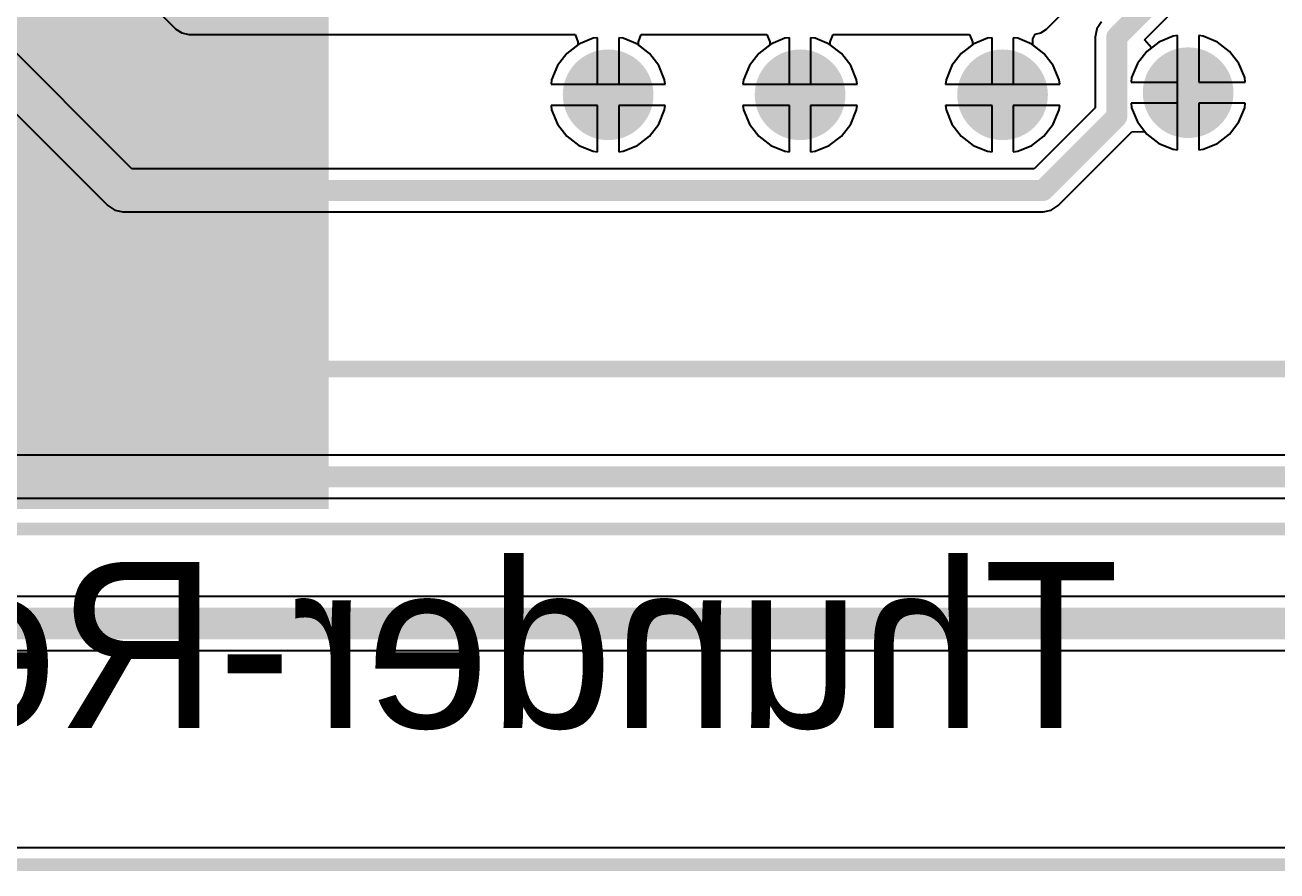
# Model space of a CAD drawing. Header units: millimetres. Extents: x -0.78 to 0.93, y -0.37 to 1.4.
# Drawn here: x -0.244 to 0.35, y -0.368 to 0.033 of the extents above; entities that cross this region are included whole.
import ezdxf

# ---------------------------------------------------------------- set-up
doc = ezdxf.new("R2010")
doc.units = ezdxf.units.MM
doc.header["$MEASUREMENT"] = 0
for name, color, linetype in [('BottomLayer', 5, 'Continuous'), ('BottomOverlay', 54, 'Continuous'), ('BottomSolder', 6, 'Continuous'), ('TopLayer', 1, 'Continuous'), ('TopOverlay', 2, 'Continuous'), ('TopSolder', 216, 'Continuous'), ('ViaHoleLayer', 16, 'Continuous')]:
    doc.layers.add(name, color=color, linetype=linetype)

# ---------------------------------------------------------------- blocks, each defined once
blk = doc.blocks.new('1_69_OLED_38')
at = {"layer": 'BottomOverlay', "const_width": 0.00787}
blk.add_lwpolyline([(-0.43012, -0.17915), (0.43012, -0.17915)], dxfattribs=at)
at = {"layer": 'TopOverlay', "const_width": 0.006}
for points in [[(-0.66749, -0.25502), (0.65456, -0.25502)], [(-0.77418, -0.41423), (0.76125, -0.41423)]]:
    blk.add_lwpolyline(points, dxfattribs=at)

msp = doc.modelspace()

# ---------------------------------------------------------------- hatches: boundary and pattern name
at = {"layer": 'BottomLayer'}
h = msp.add_hatch(color=5, dxfattribs=at)
edge = h.paths.add_edge_path()
edge.add_arc((0.30748, 0.00106), 0.0175, 0, 360)
h = msp.add_hatch(color=5, dxfattribs=at)
edge = h.paths.add_edge_path()
edge.add_arc((0.03248, 0.00006), 0.0175, 0, 360)
h = msp.add_hatch(color=5, dxfattribs=at)
edge = h.paths.add_edge_path()
edge.add_arc((0.12348, 0.00006), 0.0175, 0, 360)
h = msp.add_hatch(color=5, dxfattribs=at)
edge = h.paths.add_edge_path()
edge.add_arc((0.21948, 0.00006), 0.0175, 0, 360)
at = {"layer": 'BottomSolder'}
h = msp.add_hatch(color=6, dxfattribs=at)
edge = h.paths.add_edge_path()
edge.add_arc((0.03248, 0.00006), 0.0215, 0, 360)
h = msp.add_hatch(color=6, dxfattribs=at)
edge = h.paths.add_edge_path()
edge.add_arc((0.12348, 0.00006), 0.0215, 0, 360)
h = msp.add_hatch(color=6, dxfattribs=at)
edge = h.paths.add_edge_path()
edge.add_arc((0.21948, 0.00006), 0.0215, 0, 360)
h = msp.add_hatch(color=6, dxfattribs=at)
edge = h.paths.add_edge_path()
edge.add_arc((0.30748, 0.00106), 0.0215, 0, 360)
at = {"layer": 'TopLayer'}
h = msp.add_hatch(color=1, dxfattribs=at)
edge = h.paths.add_edge_path()
edge.add_arc((0.30748, 0.00106), 0.0175, 0, 360)
h = msp.add_hatch(color=1, dxfattribs=at)
edge = h.paths.add_edge_path()
edge.add_arc((0.03248, 0.00006), 0.0175, 0, 360)
h = msp.add_hatch(color=1, dxfattribs=at)
edge = h.paths.add_edge_path()
edge.add_arc((0.12348, 0.00006), 0.0175, 0, 360)
h = msp.add_hatch(color=1, dxfattribs=at)
edge = h.paths.add_edge_path()
edge.add_arc((0.21948, 0.00006), 0.0175, 0, 360)
at = {"layer": 'TopSolder'}
h = msp.add_hatch(color=216, dxfattribs=at)
edge = h.paths.add_edge_path()
edge.add_arc((0.03248, 0.00006), 0.0215, 0, 360)
h = msp.add_hatch(color=216, dxfattribs=at)
edge = h.paths.add_edge_path()
edge.add_arc((0.12348, 0.00006), 0.0215, 0, 360)
h = msp.add_hatch(color=216, dxfattribs=at)
edge = h.paths.add_edge_path()
edge.add_arc((0.21948, 0.00006), 0.0215, 0, 360)
h = msp.add_hatch(color=216, dxfattribs=at)
edge = h.paths.add_edge_path()
edge.add_arc((0.30748, 0.00106), 0.0215, 0, 360)
at = {"layer": 'ViaHoleLayer'}
h = msp.add_hatch(color=16, dxfattribs=at)
edge = h.paths.add_edge_path()
edge.add_arc((0.03248, 0.00006), 0.01, 0, 360)
h = msp.add_hatch(color=16, dxfattribs=at)
edge = h.paths.add_edge_path()
edge.add_arc((0.12348, 0.00006), 0.01, 0, 360)
h = msp.add_hatch(color=16, dxfattribs=at)
edge = h.paths.add_edge_path()
edge.add_arc((0.21948, 0.00006), 0.01, 0, 360)
h = msp.add_hatch(color=16, dxfattribs=at)
edge = h.paths.add_edge_path()
edge.add_arc((0.30748, 0.00106), 0.01, 0, 360)

# ---------------------------------------------------------------- linework, layer by layer
at = {"layer": 'BottomLayer'}
for p, q in [((-0.20298, 0.06179), (-0.17247, 0.03127)), ((-0.19333, -0.03508), (-0.28653, 0.05811)), ((-0.30625, 0.049), (-0.20477, -0.05249)), ((0.24038, 0.03127), (0.26203, 0.05293)), ((0.28678, 0.02614), (0.30249, 0.04185)), ((-0.17247, 0.03127), (-0.16966, 0.02939)), ((0.23757, 0.02939), (0.24038, 0.03127)), ((0.2642, 0.0313), (0.26343, 0.0274)), ((0.26641, 0.03461), (0.2642, 0.0313)), ((-0.16966, 0.02939), (-0.16634, 0.02874)), ((-0.16634, 0.02874), (0.01678, 0.02874)), ((0.01678, 0.02874), (0.01815, 0.02525)), ((0.01815, 0.02525), (0.01816, 0.02374)), ((0.0468, 0.02374), (0.04681, 0.02525)), ((0.04681, 0.02525), (0.04818, 0.02874)), ((0.04818, 0.02874), (0.10778, 0.02874)), ((0.10778, 0.02874), (0.10915, 0.02525)), ((0.10915, 0.02525), (0.10916, 0.02374)), ((0.1378, 0.02374), (0.13781, 0.02525)), ((0.13781, 0.02525), (0.13918, 0.02874)), ((0.13918, 0.02874), (0.20378, 0.02874)), ((0.20378, 0.02874), (0.20515, 0.02525)), ((0.20515, 0.02525), (0.20516, 0.02374)), ((0.2338, 0.02374), (0.23381, 0.02647)), ((0.23381, 0.02647), (0.23384, 0.02663)), ((0.23384, 0.02663), (0.23488, 0.02886)), ((0.23488, 0.02886), (0.23757, 0.02939)), ((0.26343, 0.0274), (0.26343, -0.00613)), ((0.29009, 0.02237), (0.28678, 0.02614)), ((0.29361, 0.02508), (0.29009, 0.02237)), ((0.3003, 0.02785), (0.29361, 0.02508)), ((0.30248, 0.02814), (0.3003, 0.02785)), ((0.30248, 0.00106), (0.30248, 0.02814)), ((0.31466, 0.02785), (0.31248, 0.02814)), ((0.31248, 0.02814), (0.31248, 0.00606)), ((0.32135, 0.02508), (0.31466, 0.02785)), ((0.32709, 0.02067), (0.32135, 0.02508)), ((0.01287, 0.01967), (0.00846, 0.01393)), ((0.01816, 0.02374), (0.01287, 0.01967)), ((0.05209, 0.01967), (0.0468, 0.02374)), ((0.0565, 0.01393), (0.05209, 0.01967)), ((0.10387, 0.01967), (0.09946, 0.01393)), ((0.10916, 0.02374), (0.10387, 0.01967)), ((0.14309, 0.01967), (0.1378, 0.02374)), ((0.1475, 0.01393), (0.14309, 0.01967)), ((0.19987, 0.01967), (0.19546, 0.01393)), ((0.20516, 0.02374), (0.19987, 0.01967)), ((0.23909, 0.01967), (0.2338, 0.02374)), ((0.2435, 0.01393), (0.23909, 0.01967)), ((0.3315, 0.01493), (0.32709, 0.02067)), ((0.00846, 0.01393), (0.00569, 0.00724)), ((0.05927, 0.00724), (0.0565, 0.01393)), ((0.09946, 0.01393), (0.09669, 0.00724)), ((0.15027, 0.00724), (0.1475, 0.01393)), ((0.19546, 0.01393), (0.19269, 0.00724)), ((0.24627, 0.00724), (0.2435, 0.01393)), ((0.33427, 0.00824), (0.3315, 0.01493)), ((0.00569, 0.00724), (0.0054, 0.00506)), ((0.05956, 0.00506), (0.05927, 0.00724)), ((0.09669, 0.00724), (0.0964, 0.00506)), ((0.15056, 0.00506), (0.15027, 0.00724)), ((0.19269, 0.00724), (0.1924, 0.00506)), ((0.24656, 0.00506), (0.24627, 0.00724)), ((0.31248, 0.00606), (0.33456, 0.00606)), ((0.33456, 0.00606), (0.33427, 0.00824)), ((0.0054, 0.00506), (0.05956, 0.00506)), ((0.0964, 0.00506), (0.15056, 0.00506)), ((0.1924, 0.00506), (0.24656, 0.00506)), ((0.30248, -0.02602), (0.30248, 0.00106)), ((0.02748, -0.00494), (0.0054, -0.00494)), ((0.0054, -0.00494), (0.00569, -0.00712)), ((0.02748, -0.02702), (0.02748, -0.00494)), ((0.05956, -0.00494), (0.03748, -0.00494)), ((0.03748, -0.00494), (0.03748, -0.02702)), ((0.05927, -0.00712), (0.05956, -0.00494)), ((0.11848, -0.00494), (0.0964, -0.00494)), ((0.0964, -0.00494), (0.09669, -0.00712)), ((0.11848, -0.02702), (0.11848, -0.00494)), ((0.15056, -0.00494), (0.12848, -0.00494)), ((0.12848, -0.00494), (0.12848, -0.02702)), ((0.15027, -0.00712), (0.15056, -0.00494)), ((0.21448, -0.00494), (0.1924, -0.00494)), ((0.1924, -0.00494), (0.19269, -0.00712)), ((0.21448, -0.02702), (0.21448, -0.00494)), ((0.24656, -0.00494), (0.22448, -0.00494)), ((0.22448, -0.00494), (0.22448, -0.02702)), ((0.24627, -0.00712), (0.24656, -0.00494)), ((0.33456, -0.00394), (0.31248, -0.00394)), ((0.31248, -0.00394), (0.31248, -0.02602)), ((0.33427, -0.00612), (0.33456, -0.00394)), ((0.00569, -0.00712), (0.00846, -0.01381)), ((0.0565, -0.01381), (0.05927, -0.00712)), ((0.09669, -0.00712), (0.09946, -0.01381)), ((0.1475, -0.01381), (0.15027, -0.00712)), ((0.19269, -0.00712), (0.19546, -0.01381)), ((0.26343, -0.00613), (0.23447, -0.03508)), ((0.2435, -0.01381), (0.24627, -0.00712)), ((0.3315, -0.01281), (0.33427, -0.00612)), ((0.00846, -0.01381), (0.01287, -0.01955)), ((0.05209, -0.01955), (0.0565, -0.01381)), ((0.09946, -0.01381), (0.10387, -0.01955)), ((0.14309, -0.01955), (0.1475, -0.01381)), ((0.19546, -0.01381), (0.19987, -0.01955)), ((0.23909, -0.01955), (0.2435, -0.01381)), ((0.24591, -0.05249), (0.28083, -0.01756)), ((0.28083, -0.01756), (0.28697, -0.01738)), ((0.28697, -0.01738), (0.28787, -0.01855)), ((0.32709, -0.01855), (0.3315, -0.01281)), ((0.01287, -0.01955), (0.01861, -0.02396)), ((0.04635, -0.02396), (0.05209, -0.01955)), ((0.10387, -0.01955), (0.10961, -0.02396)), ((0.13735, -0.02396), (0.14309, -0.01955)), ((0.19987, -0.01955), (0.20561, -0.02396)), ((0.23335, -0.02396), (0.23909, -0.01955)), ((0.28787, -0.01855), (0.29361, -0.02296)), ((0.29361, -0.02296), (0.3003, -0.02573)), ((0.31466, -0.02573), (0.32135, -0.02296)), ((0.32135, -0.02296), (0.32709, -0.01855)), ((0.01861, -0.02396), (0.0253, -0.02673)), ((0.0253, -0.02673), (0.02748, -0.02702)), ((0.03748, -0.02702), (0.03966, -0.02673)), ((0.03966, -0.02673), (0.04635, -0.02396)), ((0.10961, -0.02396), (0.1163, -0.02673)), ((0.1163, -0.02673), (0.11848, -0.02702)), ((0.12848, -0.02702), (0.13066, -0.02673)), ((0.13066, -0.02673), (0.13735, -0.02396)), ((0.20561, -0.02396), (0.2123, -0.02673)), ((0.2123, -0.02673), (0.21448, -0.02702)), ((0.22448, -0.02702), (0.22666, -0.02673)), ((0.22666, -0.02673), (0.23335, -0.02396)), ((0.3003, -0.02573), (0.30248, -0.02602)), ((0.31248, -0.02602), (0.31466, -0.02573)), ((0.23447, -0.03508), (-0.19333, -0.03508)), ((-0.20477, -0.05249), (-0.20146, -0.0547)), ((0.2426, -0.0547), (0.24591, -0.05249)), ((-0.20146, -0.0547), (-0.19756, -0.05547)), ((-0.19756, -0.05547), (0.2387, -0.05547)), ((0.2387, -0.05547), (0.2426, -0.0547)), ((0.48805, -0.2379), (-0.54403, -0.2379)), ((-0.54403, -0.26339), (0.47924, -0.26339)), ((0.75365, -0.357), (-0.76547, -0.357))]:
    msp.add_line(p, q, dxfattribs=at)
for points, const_width in [([(-0.30203, 0.05919), (-0.19756, -0.04528)], 0.01), ([(0.27362, 0.0274), (0.29528, 0.04906)], 0.01), ([(0.27362, -0.01035), (0.27362, 0.0274)], 0.01), ([(0.2387, -0.04528), (0.27362, -0.01035)], 0.01), ([(-0.19756, -0.04528), (0.2387, -0.04528)], 0.01), ([(-0.57265, -0.25065), (0.64699, -0.25065)], 0.015)]:
    msp.add_lwpolyline(points, dxfattribs=dict(at, const_width=const_width))
at = {"layer": 'BottomLayer', "const_width": 0.005}
for points in [[(0.27112, 0.0274, 1), (0.27612, 0.0274, 1)], [(0.27112, 0.0274, 1), (0.27612, 0.0274, 1)], [(0.27112, -0.01035, 1), (0.27612, -0.01035, 1)], [(0.27112, -0.01035, 1), (0.27612, -0.01035, 1)], [(-0.20006, -0.04528, 1), (-0.19506, -0.04528, 1)], [(-0.20006, -0.04528, 1), (-0.19506, -0.04528, 1)], [(0.2362, -0.04528, 1), (0.2412, -0.04528, 1)], [(0.2362, -0.04528, 1), (0.2412, -0.04528, 1)]]:
    msp.add_lwpolyline(points, format="xyb", close=True, dxfattribs=at)
at = {"layer": 'TopLayer'}
for p, q in [((0.01861, 0.02408), (0.01287, 0.01967)), ((0.0253, 0.02685), (0.01861, 0.02408)), ((0.02748, 0.02714), (0.0253, 0.02685)), ((0.02748, 0.00506), (0.02748, 0.02714)), ((0.03966, 0.02685), (0.03748, 0.02714)), ((0.03748, 0.02714), (0.03748, 0.00506)), ((0.04635, 0.02408), (0.03966, 0.02685)), ((0.05209, 0.01967), (0.04635, 0.02408)), ((0.10961, 0.02408), (0.10387, 0.01967)), ((0.1163, 0.02685), (0.10961, 0.02408)), ((0.11848, 0.02714), (0.1163, 0.02685)), ((0.11848, 0.00506), (0.11848, 0.02714)), ((0.13066, 0.02685), (0.12848, 0.02714)), ((0.12848, 0.02714), (0.12848, 0.00506)), ((0.13735, 0.02408), (0.13066, 0.02685)), ((0.14309, 0.01967), (0.13735, 0.02408)), ((0.20561, 0.02408), (0.19987, 0.01967)), ((0.2123, 0.02685), (0.20561, 0.02408)), ((0.21448, 0.02714), (0.2123, 0.02685)), ((0.21448, 0.00506), (0.21448, 0.02714)), ((0.22666, 0.02685), (0.22448, 0.02714)), ((0.22448, 0.02714), (0.22448, 0.00506)), ((0.23335, 0.02408), (0.22666, 0.02685)), ((0.23909, 0.01967), (0.23335, 0.02408)), ((0.29361, 0.02508), (0.28787, 0.02067)), ((0.3003, 0.02785), (0.29361, 0.02508)), ((0.30248, 0.02814), (0.3003, 0.02785)), ((0.30248, 0.00606), (0.30248, 0.02814)), ((0.31466, 0.02785), (0.31248, 0.02814)), ((0.31248, 0.02814), (0.31248, 0.00606)), ((0.32135, 0.02508), (0.31466, 0.02785)), ((0.32709, 0.02067), (0.32135, 0.02508)), ((0.01287, 0.01967), (0.00846, 0.01393)), ((0.0565, 0.01393), (0.05209, 0.01967)), ((0.10387, 0.01967), (0.09946, 0.01393)), ((0.1475, 0.01393), (0.14309, 0.01967)), ((0.19987, 0.01967), (0.19546, 0.01393)), ((0.2435, 0.01393), (0.23909, 0.01967)), ((0.28787, 0.02067), (0.28346, 0.01493)), ((0.3315, 0.01493), (0.32709, 0.02067)), ((0.00846, 0.01393), (0.00569, 0.00724)), ((0.05927, 0.00724), (0.0565, 0.01393)), ((0.09946, 0.01393), (0.09669, 0.00724)), ((0.15027, 0.00724), (0.1475, 0.01393)), ((0.19546, 0.01393), (0.19269, 0.00724)), ((0.24627, 0.00724), (0.2435, 0.01393)), ((0.28346, 0.01493), (0.28069, 0.00824)), ((0.33427, 0.00824), (0.3315, 0.01493)), ((0.00569, 0.00724), (0.0054, 0.00506)), ((0.05956, 0.00506), (0.05927, 0.00724)), ((0.09669, 0.00724), (0.0964, 0.00506)), ((0.15056, 0.00506), (0.15027, 0.00724)), ((0.19269, 0.00724), (0.1924, 0.00506)), ((0.24656, 0.00506), (0.24627, 0.00724)), ((0.28069, 0.00824), (0.2804, 0.00606)), ((0.2804, 0.00606), (0.30248, 0.00606)), ((0.31248, 0.00606), (0.33456, 0.00606)), ((0.33456, 0.00606), (0.33427, 0.00824)), ((0.0054, 0.00506), (0.02748, 0.00506)), ((0.03748, 0.00506), (0.05956, 0.00506)), ((0.0964, 0.00506), (0.11848, 0.00506)), ((0.12848, 0.00506), (0.15056, 0.00506)), ((0.1924, 0.00506), (0.21448, 0.00506)), ((0.22448, 0.00506), (0.24656, 0.00506)), ((0.02748, -0.00494), (0.0054, -0.00494)), ((0.0054, -0.00494), (0.00569, -0.00712)), ((0.02748, -0.02702), (0.02748, -0.00494)), ((0.05956, -0.00494), (0.03748, -0.00494)), ((0.03748, -0.00494), (0.03748, -0.02702)), ((0.05927, -0.00712), (0.05956, -0.00494)), ((0.11848, -0.00494), (0.0964, -0.00494)), ((0.0964, -0.00494), (0.09669, -0.00712)), ((0.11848, -0.02702), (0.11848, -0.00494)), ((0.15056, -0.00494), (0.12848, -0.00494)), ((0.12848, -0.00494), (0.12848, -0.02702)), ((0.15027, -0.00712), (0.15056, -0.00494)), ((0.21448, -0.00494), (0.1924, -0.00494)), ((0.1924, -0.00494), (0.19269, -0.00712)), ((0.21448, -0.02702), (0.21448, -0.00494)), ((0.24656, -0.00494), (0.22448, -0.00494)), ((0.22448, -0.00494), (0.22448, -0.02702)), ((0.24627, -0.00712), (0.24656, -0.00494)), ((0.30248, -0.00394), (0.2804, -0.00394)), ((0.2804, -0.00394), (0.28069, -0.00612)), ((0.30248, -0.02602), (0.30248, -0.00394)), ((0.33456, -0.00394), (0.31248, -0.00394)), ((0.31248, -0.00394), (0.31248, -0.02602)), ((0.33427, -0.00612), (0.33456, -0.00394)), ((0.00569, -0.00712), (0.00846, -0.01381)), ((0.0565, -0.01381), (0.05927, -0.00712)), ((0.09669, -0.00712), (0.09946, -0.01381)), ((0.1475, -0.01381), (0.15027, -0.00712)), ((0.19269, -0.00712), (0.19546, -0.01381)), ((0.2435, -0.01381), (0.24627, -0.00712)), ((0.28069, -0.00612), (0.28346, -0.01281)), ((0.3315, -0.01281), (0.33427, -0.00612)), ((0.00846, -0.01381), (0.01287, -0.01955)), ((0.05209, -0.01955), (0.0565, -0.01381)), ((0.09946, -0.01381), (0.10387, -0.01955)), ((0.14309, -0.01955), (0.1475, -0.01381)), ((0.19546, -0.01381), (0.19987, -0.01955)), ((0.23909, -0.01955), (0.2435, -0.01381)), ((0.28346, -0.01281), (0.28787, -0.01855)), ((0.32709, -0.01855), (0.3315, -0.01281)), ((0.01287, -0.01955), (0.01861, -0.02396)), ((0.04635, -0.02396), (0.05209, -0.01955)), ((0.10387, -0.01955), (0.10961, -0.02396)), ((0.13735, -0.02396), (0.14309, -0.01955)), ((0.19987, -0.01955), (0.20561, -0.02396)), ((0.23335, -0.02396), (0.23909, -0.01955)), ((0.28787, -0.01855), (0.29361, -0.02296)), ((0.29361, -0.02296), (0.3003, -0.02573)), ((0.31466, -0.02573), (0.32135, -0.02296)), ((0.32135, -0.02296), (0.32709, -0.01855)), ((0.01861, -0.02396), (0.0253, -0.02673)), ((0.0253, -0.02673), (0.02748, -0.02702)), ((0.03748, -0.02702), (0.03966, -0.02673)), ((0.03966, -0.02673), (0.04635, -0.02396)), ((0.10961, -0.02396), (0.1163, -0.02673)), ((0.1163, -0.02673), (0.11848, -0.02702)), ((0.12848, -0.02702), (0.13066, -0.02673)), ((0.13066, -0.02673), (0.13735, -0.02396)), ((0.20561, -0.02396), (0.2123, -0.02673)), ((0.2123, -0.02673), (0.21448, -0.02702)), ((0.22448, -0.02702), (0.22666, -0.02673)), ((0.22666, -0.02673), (0.23335, -0.02396)), ((0.3003, -0.02573), (0.30248, -0.02602)), ((0.31248, -0.02602), (0.31466, -0.02573)), ((0.47302, -0.17091), (-0.44558, -0.17091)), ((-0.4498, -0.1913), (0.47302, -0.1913)), ((0.75365, -0.357), (-0.76547, -0.357))]:
    msp.add_line(p, q, dxfattribs=at)
at = {"layer": 'TopLayer', "const_width": 0.01}
msp.add_lwpolyline([(-0.4498, -0.1811), (0.48425, -0.1811)], dxfattribs=at)

# ---------------------------------------------------------------- block references
at = {"rotation": 360}
msp.add_blockref('1_69_OLED_38', (0, 0.04921), dxfattribs=at)

# ---------------------------------------------------------------- texts
at = {"layer": 'BottomOverlay', "text_generation_flag": 2}
msp.add_text('Thunder-Refix', height=0.0787402, rotation=360, dxfattribs=at).set_placement((0.27461, -0.30016))
at = {"layer": 'TopOverlay'}
msp.add_text('K', height=1.6, dxfattribs=at).set_placement((-0.47505, -0.19635))

doc.saveas('drawing.dxf')
